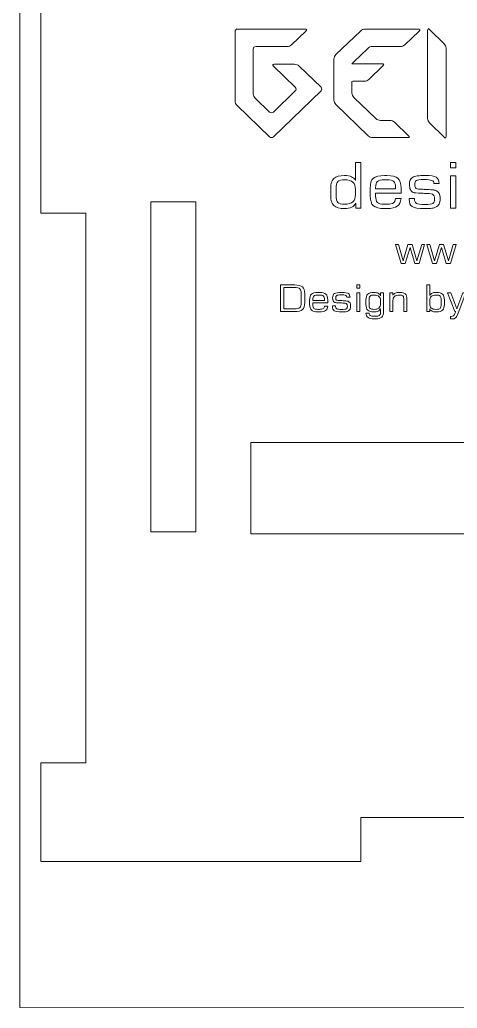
# Model space of a CAD drawing. Header units: inches. Extents: x -487 to 78, y 105 to 340.
# Drawn here: x -391.2 to -360.4, y 104.7 to 174.3 of the extents above; entities that cross this region are included whole.
import ezdxf

# ---------------------------------------------------------------- set-up
doc = ezdxf.new("R2010")
doc.units = ezdxf.units.IN
doc.header["$MEASUREMENT"] = 0
for name, color, linetype in [('Capa 1', 7, 'Continuous'), ('Capa 2', 20, 'Continuous'), ('Capa 3', 150, 'Continuous')]:
    doc.layers.add(name, color=color, linetype=linetype)

msp = doc.modelspace()

# ---------------------------------------------------------------- linework, layer by layer
at = {"layer": 'Capa 1', "color": 28, "lineweight": 9, "true_color": 0x11100b}
for points in [[(-389.694, 232.705), (-389.694, 160.663), (-386.519, 160.663), (-386.519, 121.943), (-389.694, 121.943), (-389.694, 114.996), (-367.159, 114.996), (-367.159, 118.094), (-355.543, 118.094), (-343.927, 118.094), (-343.927, 114.996), (-321.392, 114.996), (-321.392, 121.943), (-324.567, 121.943), (-324.567, 160.663), (-321.392, 160.663), (-321.392, 232.705)], [(-381.95, 161.46), (-381.95, 138.228), (-378.775, 138.228), (-378.775, 161.46), (-381.95, 161.46)], [(-336.183, 144.516), (-336.183, 144.4), (-336.183, 138.089), (-374.903, 138.089), (-374.903, 144.516), (-336.183, 144.516)]]:
    msp.add_lwpolyline(points, dxfattribs=at)
at = {"layer": 'Capa 2', "lineweight": 0}
for points in [[(-360.822, 163.843), (-360.822, 164.222), (-360.453, 164.222), (-360.453, 163.843), (-360.822, 163.843)], [(-360.822, 161.019), (-360.822, 163.283), (-360.453, 163.283), (-360.453, 161.019), (-360.822, 161.019), (-360.822, 161.019)], [(-364.705, 158.443), (-364.503, 158.443), (-364.167, 157.3), (-363.832, 158.443), (-363.533, 158.443), (-363.195, 157.3), (-362.86, 158.443), (-362.652, 158.443), (-363.047, 157.114), (-363.346, 157.114), (-363.681, 158.254), (-364.022, 157.114), (-364.315, 157.114), (-364.705, 158.443)], [(-362.488, 158.443), (-362.286, 158.443), (-361.951, 157.3), (-361.615, 158.443), (-361.317, 158.443), (-360.979, 157.3), (-360.643, 158.443), (-360.436, 158.443), (-360.831, 157.114), (-361.129, 157.114), (-361.465, 158.254), (-361.806, 157.114), (-362.099, 157.114), (-362.488, 158.443)], [(-367.437, 155.385), (-367.437, 155.607), (-367.221, 155.607), (-367.221, 155.385), (-367.437, 155.385)], [(-367.437, 153.728), (-367.437, 155.057), (-367.221, 155.057), (-367.221, 153.728), (-367.437, 153.728), (-367.437, 153.728)]]:
    msp.add_lwpolyline(points, dxfattribs=at)
for points, knots in [([(-371.491, 171.015), (-371.584, 171.105), (-371.693, 171.149), (-371.818, 171.149), (-371.818, 171.149), (-373.255, 171.149), (-373.255, 171.149), (-373.381, 171.149), (-373.397, 171.105), (-373.305, 171.015), (-373.305, 171.015), (-371.769, 169.535), (-371.769, 169.535), (-371.729, 169.496), (-371.709, 169.452), (-371.709, 169.401), (-371.709, 169.35), (-371.729, 169.305), (-371.769, 169.267), (-371.769, 169.267), (-373.305, 167.786), (-373.305, 167.786), (-373.344, 167.748), (-373.391, 167.729), (-373.444, 167.729), (-373.496, 167.729), (-373.543, 167.748), (-373.582, 167.786), (-373.582, 167.786), (-374.593, 168.761), (-374.593, 168.761), (-374.686, 168.844), (-374.732, 168.949), (-374.732, 169.076), (-374.732, 169.076), (-374.732, 172.2), (-374.732, 172.2), (-374.732, 172.328), (-374.666, 172.392), (-374.534, 172.392), (-374.534, 172.392), (-372.353, 172.392), (-372.353, 172.392), (-372.228, 172.392), (-372.119, 172.433), (-372.026, 172.515), (-372.026, 172.515), (-371.016, 173.49), (-371.016, 173.49), (-370.923, 173.579), (-370.943, 173.624), (-371.075, 173.624), (-371.075, 173.624), (-375.822, 173.624), (-375.822, 173.624), (-375.947, 173.624), (-376.01, 173.564), (-376.01, 173.443), (-376.01, 173.443), (-376.01, 168.56), (-376.01, 168.56), (-376.01, 168.439), (-375.964, 168.334), (-375.871, 168.245), (-375.871, 168.245), (-373.582, 166.038), (-373.582, 166.038), (-373.543, 165.999), (-373.496, 165.98), (-373.444, 165.98), (-373.391, 165.98), (-373.344, 165.999), (-373.305, 166.038), (-373.305, 166.038), (-369.955, 169.267), (-369.955, 169.267), (-369.916, 169.305), (-369.896, 169.35), (-369.896, 169.401), (-369.896, 169.452), (-369.916, 169.496), (-369.955, 169.535), (-369.955, 169.535), (-371.491, 171.015), (-371.491, 171.015)], [0, 0, 0, 0, 1, 1, 1, 2, 2, 2, 3, 3, 3, 4, 4, 4, 5, 5, 5, 6, 6, 6, 7, 7, 7, 8, 8, 8, 9, 9, 9, 10, 10, 10, 11, 11, 11, 12, 12, 12, 13, 13, 13, 14, 14, 14, 15, 15, 15, 16, 16, 16, 17, 17, 17, 18, 18, 18, 19, 19, 19, 20, 20, 20, 21, 21, 21, 22, 22, 22, 23, 23, 23, 24, 24, 24, 25, 25, 25, 26, 26, 26, 27, 27, 27, 28, 28, 28, 28]), ([(-366.635, 166.114), (-366.549, 166.025), (-366.444, 165.98), (-366.318, 165.98), (-366.318, 165.98), (-363.851, 165.98), (-363.851, 165.98), (-363.725, 165.98), (-363.705, 166.025), (-363.791, 166.114), (-363.791, 166.114), (-364.782, 167.06), (-364.782, 167.06), (-364.868, 167.149), (-364.977, 167.194), (-365.109, 167.194), (-365.109, 167.194), (-365.773, 167.194), (-365.773, 167.194), (-365.905, 167.194), (-366.014, 167.238), (-366.1, 167.328), (-366.1, 167.328), (-367.636, 168.808), (-367.636, 168.808), (-367.729, 168.891), (-367.775, 168.996), (-367.775, 169.124), (-367.775, 169.124), (-367.775, 169.945), (-367.775, 169.945), (-367.749, 169.952), (-367.686, 169.955), (-367.587, 169.955), (-367.587, 169.955), (-366.913, 169.955), (-366.913, 169.955), (-366.787, 169.955), (-366.678, 169.996), (-366.586, 170.079), (-366.586, 170.079), (-365.595, 171.044), (-365.595, 171.044), (-365.502, 171.133), (-365.519, 171.178), (-365.645, 171.178), (-365.645, 171.178), (-367.587, 171.178), (-367.587, 171.178), (-367.699, 171.178), (-367.762, 171.181), (-367.775, 171.188), (-367.755, 171.207), (-367.709, 171.251), (-367.636, 171.321), (-367.636, 171.321), (-366.655, 172.267), (-366.655, 172.267), (-366.569, 172.356), (-366.46, 172.401), (-366.328, 172.401), (-366.328, 172.401), (-364.376, 172.401), (-364.376, 172.401), (-364.244, 172.401), (-364.135, 172.442), (-364.049, 172.525), (-364.049, 172.525), (-363.048, 173.49), (-363.048, 173.49), (-362.956, 173.579), (-362.975, 173.624), (-363.107, 173.624), (-363.107, 173.624), (-366.853, 173.624), (-366.853, 173.624), (-366.986, 173.624), (-367.095, 173.579), (-367.18, 173.49), (-367.18, 173.49), (-368.905, 171.828), (-368.905, 171.828), (-368.997, 171.745), (-369.043, 171.64), (-369.043, 171.512), (-369.043, 171.512), (-369.043, 168.617), (-369.043, 168.617), (-369.043, 168.496), (-368.997, 168.394), (-368.905, 168.312), (-368.905, 168.312), (-366.635, 166.114), (-366.635, 166.114)], [0, 0, 0, 0, 1, 1, 1, 2, 2, 2, 3, 3, 3, 4, 4, 4, 5, 5, 5, 6, 6, 6, 7, 7, 7, 8, 8, 8, 9, 9, 9, 10, 10, 10, 11, 11, 11, 12, 12, 12, 13, 13, 13, 14, 14, 14, 15, 15, 15, 16, 16, 16, 17, 17, 17, 18, 18, 18, 19, 19, 19, 20, 20, 20, 21, 21, 21, 22, 22, 22, 23, 23, 23, 24, 24, 24, 25, 25, 25, 26, 26, 26, 27, 27, 27, 28, 28, 28, 29, 29, 29, 30, 30, 30, 31, 31, 31, 31]), ([(-361.146, 166.076), (-361.146, 165.948), (-361.192, 165.929), (-361.284, 166.019), (-361.284, 166.019), (-362.305, 167.012), (-362.305, 167.012), (-362.397, 167.102), (-362.443, 167.207), (-362.443, 167.328), (-362.443, 167.328), (-362.443, 173.528), (-362.443, 173.528), (-362.443, 173.656), (-362.397, 173.675), (-362.305, 173.586), (-362.305, 173.586), (-361.284, 172.592), (-361.284, 172.592), (-361.192, 172.503), (-361.146, 172.398), (-361.146, 172.277), (-361.146, 172.277), (-361.146, 166.076), (-361.146, 166.076)], [0, 0, 0, 0, 1, 1, 1, 2, 2, 2, 3, 3, 3, 4, 4, 4, 5, 5, 5, 6, 6, 6, 7, 7, 7, 8, 8, 8, 8]), ([(-367.511, 161.367), (-367.57, 161.234), (-367.662, 161.138), (-367.788, 161.08), (-367.914, 161.019), (-368.083, 160.988), (-368.297, 160.988), (-368.651, 160.988), (-368.903, 161.054), (-369.048, 161.19), (-369.198, 161.323), (-369.271, 161.556), (-369.271, 161.882), (-369.271, 161.882), (-369.271, 162.42), (-369.271, 162.42), (-369.271, 162.75), (-369.198, 162.979), (-369.048, 163.111), (-368.903, 163.248), (-368.651, 163.314), (-368.297, 163.314), (-368.093, 163.314), (-367.928, 163.288), (-367.812, 163.23), (-367.691, 163.178), (-367.594, 163.085), (-367.526, 162.962), (-367.526, 162.962), (-367.526, 164.222), (-367.526, 164.222), (-367.526, 164.222), (-367.157, 164.222), (-367.157, 164.222), (-367.157, 164.222), (-367.157, 161.019), (-367.157, 161.019), (-367.157, 161.019), (-367.511, 161.019), (-367.511, 161.019), (-367.511, 161.019), (-367.511, 161.367), (-367.511, 161.367), (-367.511, 161.367), (-367.511, 161.367), (-367.511, 161.367)], [0, 0, 0, 0, 1, 1, 1, 2, 2, 2, 3, 3, 3, 4, 4, 4, 5, 5, 5, 6, 6, 6, 7, 7, 7, 8, 8, 8, 9, 9, 9, 10, 10, 10, 11, 11, 11, 12, 12, 12, 13, 13, 13, 14, 14, 14, 15, 15, 15, 15]), ([(-367.526, 161.966), (-367.526, 161.966), (-367.526, 162.336), (-367.526, 162.336), (-367.526, 162.574), (-367.584, 162.746), (-367.705, 162.851), (-367.826, 162.957), (-368.02, 163.01), (-368.287, 163.01), (-368.525, 163.01), (-368.689, 162.97), (-368.767, 162.891), (-368.845, 162.812), (-368.888, 162.631), (-368.888, 162.345), (-368.888, 162.345), (-368.888, 161.957), (-368.888, 161.957), (-368.888, 161.671), (-368.845, 161.49), (-368.767, 161.411), (-368.689, 161.331), (-368.525, 161.292), (-368.287, 161.292), (-368.02, 161.292), (-367.826, 161.345), (-367.705, 161.45), (-367.584, 161.561), (-367.526, 161.732), (-367.526, 161.966), (-367.526, 161.966), (-367.526, 161.966), (-367.526, 161.966)], [0, 0, 0, 0, 1, 1, 1, 2, 2, 2, 3, 3, 3, 4, 4, 4, 5, 5, 5, 6, 6, 6, 7, 7, 7, 8, 8, 8, 9, 9, 9, 10, 10, 10, 11, 11, 11, 11]), ([(-365.485, 160.988), (-365.858, 160.988), (-366.115, 161.054), (-366.266, 161.186), (-366.411, 161.318), (-366.489, 161.552), (-366.489, 161.882), (-366.489, 161.882), (-366.489, 162.42), (-366.489, 162.42), (-366.489, 162.75), (-366.416, 162.984), (-366.266, 163.116), (-366.12, 163.248), (-365.858, 163.314), (-365.49, 163.314), (-365.49, 163.314), (-365.315, 163.314), (-365.315, 163.314), (-364.942, 163.314), (-364.685, 163.248), (-364.535, 163.116), (-364.385, 162.984), (-364.312, 162.75), (-364.312, 162.42), (-364.312, 162.42), (-364.312, 162.076), (-364.312, 162.076), (-364.312, 162.076), (-366.106, 162.076), (-366.106, 162.076), (-366.106, 162.054), (-366.106, 162.028), (-366.106, 161.997), (-366.106, 161.97), (-366.11, 161.931), (-366.11, 161.882), (-366.11, 161.649), (-366.067, 161.49), (-365.984, 161.411), (-365.902, 161.331), (-365.737, 161.292), (-365.49, 161.292), (-365.49, 161.292), (-365.315, 161.292), (-365.315, 161.292), (-365.092, 161.292), (-364.937, 161.323), (-364.85, 161.38), (-364.768, 161.437), (-364.714, 161.538), (-364.7, 161.684), (-364.7, 161.684), (-364.317, 161.684), (-364.317, 161.684), (-364.336, 161.437), (-364.423, 161.261), (-364.578, 161.151), (-364.734, 161.045), (-364.976, 160.988), (-365.311, 160.988), (-365.311, 160.988), (-365.485, 160.988), (-365.485, 160.988), (-365.485, 160.988), (-365.485, 160.988), (-365.485, 160.988)], [0, 0, 0, 0, 1, 1, 1, 2, 2, 2, 3, 3, 3, 4, 4, 4, 5, 5, 5, 6, 6, 6, 7, 7, 7, 8, 8, 8, 9, 9, 9, 10, 10, 10, 11, 11, 11, 12, 12, 12, 13, 13, 13, 14, 14, 14, 15, 15, 15, 16, 16, 16, 17, 17, 17, 18, 18, 18, 19, 19, 19, 20, 20, 20, 21, 21, 21, 22, 22, 22, 22]), ([(-366.106, 162.371), (-366.106, 162.371), (-364.695, 162.371), (-364.695, 162.371), (-364.695, 162.371), (-364.695, 162.459), (-364.695, 162.459), (-364.695, 162.671), (-364.734, 162.816), (-364.821, 162.891), (-364.903, 162.97), (-365.068, 163.006), (-365.315, 163.006), (-365.315, 163.006), (-365.49, 163.006), (-365.49, 163.006), (-365.732, 163.006), (-365.897, 162.97), (-365.98, 162.891), (-366.062, 162.816), (-366.106, 162.671), (-366.106, 162.459), (-366.106, 162.459), (-366.106, 162.371), (-366.106, 162.371)], [0, 0, 0, 0, 1, 1, 1, 2, 2, 2, 3, 3, 3, 4, 4, 4, 5, 5, 5, 6, 6, 6, 7, 7, 7, 8, 8, 8, 8]), ([(-363.74, 161.693), (-363.74, 161.693), (-363.367, 161.693), (-363.367, 161.693), (-363.367, 161.693), (-363.367, 161.64), (-363.367, 161.64), (-363.367, 161.503), (-363.318, 161.406), (-363.221, 161.353), (-363.129, 161.301), (-362.94, 161.274), (-362.654, 161.274), (-362.334, 161.274), (-362.135, 161.301), (-362.063, 161.353), (-361.985, 161.406), (-361.951, 161.512), (-361.951, 161.662), (-361.951, 161.812), (-361.98, 161.909), (-362.043, 161.957), (-362.101, 162.006), (-362.252, 162.036), (-362.494, 162.05), (-362.586, 162.054), (-362.707, 162.058), (-362.863, 162.063), (-363.197, 162.072), (-363.396, 162.094), (-363.459, 162.124), (-363.551, 162.173), (-363.619, 162.235), (-363.658, 162.318), (-363.701, 162.402), (-363.721, 162.517), (-363.721, 162.671), (-363.721, 162.922), (-363.648, 163.094), (-363.507, 163.182), (-363.367, 163.27), (-363.061, 163.314), (-362.581, 163.314), (-362.213, 163.314), (-361.961, 163.27), (-361.83, 163.186), (-361.694, 163.103), (-361.631, 162.953), (-361.631, 162.741), (-361.631, 162.741), (-362, 162.741), (-362, 162.741), (-362, 162.741), (-362, 162.763), (-362, 162.763), (-362, 162.865), (-362.048, 162.931), (-362.14, 162.97), (-362.237, 163.01), (-362.426, 163.028), (-362.712, 163.028), (-362.989, 163.028), (-363.163, 163.006), (-363.236, 162.957), (-363.313, 162.913), (-363.352, 162.816), (-363.352, 162.671), (-363.352, 162.583), (-363.343, 162.521), (-363.328, 162.486), (-363.313, 162.446), (-363.289, 162.42), (-363.255, 162.402), (-363.178, 162.367), (-363.018, 162.345), (-362.761, 162.34), (-362.698, 162.34), (-362.649, 162.336), (-362.61, 162.336), (-362.402, 162.327), (-362.242, 162.318), (-362.121, 162.305), (-362.004, 162.296), (-361.917, 162.279), (-361.869, 162.257), (-361.757, 162.208), (-361.68, 162.142), (-361.631, 162.058), (-361.587, 161.97), (-361.563, 161.847), (-361.563, 161.684), (-361.563, 161.516), (-361.587, 161.393), (-361.631, 161.305), (-361.68, 161.217), (-361.762, 161.142), (-361.878, 161.076), (-361.932, 161.045), (-362.019, 161.023), (-362.14, 161.01), (-362.261, 160.997), (-362.431, 160.988), (-362.649, 160.988), (-363.09, 160.988), (-363.381, 161.036), (-363.527, 161.129), (-363.667, 161.221), (-363.74, 161.389), (-363.74, 161.631), (-363.74, 161.631), (-363.74, 161.693), (-363.74, 161.693)], [0, 0, 0, 0, 1, 1, 1, 2, 2, 2, 3, 3, 3, 4, 4, 4, 5, 5, 5, 6, 6, 6, 7, 7, 7, 8, 8, 8, 9, 9, 9, 10, 10, 10, 11, 11, 11, 12, 12, 12, 13, 13, 13, 14, 14, 14, 15, 15, 15, 16, 16, 16, 17, 17, 17, 18, 18, 18, 19, 19, 19, 20, 20, 20, 21, 21, 21, 22, 22, 22, 23, 23, 23, 24, 24, 24, 25, 25, 25, 26, 26, 26, 27, 27, 27, 28, 28, 28, 29, 29, 29, 30, 30, 30, 31, 31, 31, 32, 32, 32, 33, 33, 33, 34, 34, 34, 35, 35, 35, 36, 36, 36, 37, 37, 37, 37]), ([(-372.805, 153.728), (-372.805, 153.728), (-372.805, 155.607), (-372.805, 155.607), (-372.805, 155.607), (-371.807, 155.607), (-371.807, 155.607), (-371.548, 155.607), (-371.366, 155.561), (-371.261, 155.468), (-371.156, 155.375), (-371.104, 155.212), (-371.104, 154.979), (-371.104, 154.979), (-371.104, 154.359), (-371.104, 154.359), (-371.104, 154.126), (-371.156, 153.963), (-371.261, 153.87), (-371.366, 153.775), (-371.548, 153.728), (-371.807, 153.728), (-371.807, 153.728), (-372.805, 153.728), (-372.805, 153.728)], [0, 0, 0, 0, 1, 1, 1, 2, 2, 2, 3, 3, 3, 4, 4, 4, 5, 5, 5, 6, 6, 6, 7, 7, 7, 8, 8, 8, 8]), ([(-372.577, 153.914), (-372.577, 153.914), (-371.844, 153.914), (-371.844, 153.914), (-371.645, 153.914), (-371.511, 153.945), (-371.446, 154.007), (-371.377, 154.067), (-371.343, 154.186), (-371.343, 154.356), (-371.343, 154.356), (-371.343, 154.964), (-371.343, 154.964), (-371.343, 155.145), (-371.377, 155.266), (-371.443, 155.328), (-371.511, 155.39), (-371.645, 155.421), (-371.844, 155.421), (-371.844, 155.421), (-372.577, 155.421), (-372.577, 155.421), (-372.577, 155.421), (-372.577, 153.914), (-372.577, 153.914), (-372.577, 153.914), (-372.577, 153.914), (-372.577, 153.914)], [0, 0, 0, 0, 1, 1, 1, 2, 2, 2, 3, 3, 3, 4, 4, 4, 5, 5, 5, 6, 6, 6, 7, 7, 7, 8, 8, 8, 9, 9, 9, 9]), ([(-362.502, 153.728), (-362.502, 153.728), (-362.502, 155.607), (-362.502, 155.607), (-362.502, 155.607), (-362.286, 155.607), (-362.286, 155.607), (-362.286, 155.607), (-362.286, 154.868), (-362.286, 154.868), (-362.246, 154.94), (-362.189, 154.995), (-362.118, 155.026), (-362.047, 155.059), (-361.95, 155.075), (-361.831, 155.075), (-361.623, 155.075), (-361.476, 155.036), (-361.39, 154.958), (-361.305, 154.878), (-361.262, 154.744), (-361.262, 154.55), (-361.262, 154.55), (-361.262, 154.235), (-361.262, 154.235), (-361.262, 154.041), (-361.305, 153.906), (-361.39, 153.829), (-361.476, 153.749), (-361.623, 153.71), (-361.831, 153.71), (-361.956, 153.71), (-362.058, 153.728), (-362.132, 153.764), (-362.206, 153.801), (-362.26, 153.857), (-362.294, 153.932), (-362.294, 153.932), (-362.294, 153.728), (-362.294, 153.728), (-362.294, 153.728), (-362.502, 153.728), (-362.502, 153.728), (-362.502, 153.728), (-362.502, 153.728), (-362.502, 153.728)], [0, 0, 0, 0, 1, 1, 1, 2, 2, 2, 3, 3, 3, 4, 4, 4, 5, 5, 5, 6, 6, 6, 7, 7, 7, 8, 8, 8, 9, 9, 9, 10, 10, 10, 11, 11, 11, 12, 12, 12, 13, 13, 13, 14, 14, 14, 15, 15, 15, 15]), ([(-370.17, 153.71), (-370.389, 153.71), (-370.54, 153.749), (-370.628, 153.826), (-370.713, 153.904), (-370.759, 154.041), (-370.759, 154.235), (-370.759, 154.235), (-370.759, 154.55), (-370.759, 154.55), (-370.759, 154.744), (-370.716, 154.881), (-370.628, 154.958), (-370.543, 155.036), (-370.389, 155.075), (-370.173, 155.075), (-370.173, 155.075), (-370.071, 155.075), (-370.071, 155.075), (-369.852, 155.075), (-369.701, 155.036), (-369.613, 154.958), (-369.525, 154.881), (-369.482, 154.744), (-369.482, 154.55), (-369.482, 154.55), (-369.482, 154.349), (-369.482, 154.349), (-369.482, 154.349), (-370.534, 154.349), (-370.534, 154.349), (-370.534, 154.336), (-370.534, 154.32), (-370.534, 154.302), (-370.534, 154.287), (-370.537, 154.263), (-370.537, 154.235), (-370.537, 154.098), (-370.512, 154.005), (-370.463, 153.958), (-370.415, 153.912), (-370.318, 153.888), (-370.173, 153.888), (-370.173, 153.888), (-370.071, 153.888), (-370.071, 153.888), (-369.94, 153.888), (-369.849, 153.906), (-369.798, 153.94), (-369.75, 153.974), (-369.718, 154.033), (-369.71, 154.119), (-369.71, 154.119), (-369.485, 154.119), (-369.485, 154.119), (-369.497, 153.974), (-369.548, 153.87), (-369.639, 153.806), (-369.73, 153.744), (-369.872, 153.71), (-370.068, 153.71), (-370.068, 153.71), (-370.17, 153.71), (-370.17, 153.71), (-370.17, 153.71), (-370.17, 153.71), (-370.17, 153.71)], [0, 0, 0, 0, 1, 1, 1, 2, 2, 2, 3, 3, 3, 4, 4, 4, 5, 5, 5, 6, 6, 6, 7, 7, 7, 8, 8, 8, 9, 9, 9, 10, 10, 10, 11, 11, 11, 12, 12, 12, 13, 13, 13, 14, 14, 14, 15, 15, 15, 16, 16, 16, 17, 17, 17, 18, 18, 18, 19, 19, 19, 20, 20, 20, 21, 21, 21, 22, 22, 22, 22]), ([(-370.534, 154.522), (-370.534, 154.522), (-369.707, 154.522), (-369.707, 154.522), (-369.707, 154.522), (-369.707, 154.573), (-369.707, 154.573), (-369.707, 154.698), (-369.73, 154.783), (-369.781, 154.827), (-369.829, 154.873), (-369.926, 154.894), (-370.071, 154.894), (-370.071, 154.894), (-370.173, 154.894), (-370.173, 154.894), (-370.315, 154.894), (-370.412, 154.873), (-370.46, 154.827), (-370.509, 154.783), (-370.534, 154.698), (-370.534, 154.573), (-370.534, 154.573), (-370.534, 154.522), (-370.534, 154.522)], [0, 0, 0, 0, 1, 1, 1, 2, 2, 2, 3, 3, 3, 4, 4, 4, 5, 5, 5, 6, 6, 6, 7, 7, 7, 8, 8, 8, 8]), ([(-369.148, 154.124), (-369.148, 154.124), (-368.929, 154.124), (-368.929, 154.124), (-368.929, 154.124), (-368.929, 154.093), (-368.929, 154.093), (-368.929, 154.013), (-368.9, 153.956), (-368.844, 153.925), (-368.79, 153.894), (-368.679, 153.878), (-368.511, 153.878), (-368.323, 153.878), (-368.207, 153.894), (-368.164, 153.925), (-368.119, 153.956), (-368.099, 154.018), (-368.099, 154.105), (-368.099, 154.193), (-368.116, 154.25), (-368.153, 154.279), (-368.187, 154.307), (-368.275, 154.325), (-368.417, 154.333), (-368.471, 154.336), (-368.542, 154.338), (-368.633, 154.341), (-368.829, 154.346), (-368.946, 154.359), (-368.983, 154.377), (-369.037, 154.405), (-369.077, 154.442), (-369.099, 154.491), (-369.125, 154.54), (-369.137, 154.607), (-369.137, 154.698), (-369.137, 154.845), (-369.094, 154.946), (-369.011, 154.997), (-368.929, 155.049), (-368.75, 155.075), (-368.468, 155.075), (-368.252, 155.075), (-368.104, 155.049), (-368.028, 155), (-367.948, 154.951), (-367.911, 154.863), (-367.911, 154.739), (-367.911, 154.739), (-368.127, 154.739), (-368.127, 154.739), (-368.127, 154.739), (-368.127, 154.752), (-368.127, 154.752), (-368.127, 154.811), (-368.156, 154.85), (-368.21, 154.873), (-368.267, 154.896), (-368.377, 154.907), (-368.545, 154.907), (-368.707, 154.907), (-368.809, 154.894), (-368.852, 154.865), (-368.898, 154.84), (-368.92, 154.783), (-368.92, 154.698), (-368.92, 154.646), (-368.915, 154.609), (-368.906, 154.589), (-368.898, 154.566), (-368.883, 154.55), (-368.864, 154.54), (-368.818, 154.519), (-368.724, 154.506), (-368.574, 154.504), (-368.537, 154.504), (-368.508, 154.501), (-368.485, 154.501), (-368.363, 154.496), (-368.269, 154.491), (-368.198, 154.483), (-368.13, 154.478), (-368.079, 154.467), (-368.05, 154.454), (-367.985, 154.426), (-367.94, 154.387), (-367.911, 154.338), (-367.886, 154.287), (-367.871, 154.214), (-367.871, 154.119), (-367.871, 154.02), (-367.886, 153.948), (-367.911, 153.896), (-367.94, 153.845), (-367.988, 153.801), (-368.056, 153.762), (-368.087, 153.744), (-368.139, 153.731), (-368.21, 153.723), (-368.281, 153.715), (-368.38, 153.71), (-368.508, 153.71), (-368.767, 153.71), (-368.938, 153.739), (-369.023, 153.793), (-369.105, 153.847), (-369.148, 153.945), (-369.148, 154.087), (-369.148, 154.087), (-369.148, 154.124), (-369.148, 154.124)], [0, 0, 0, 0, 1, 1, 1, 2, 2, 2, 3, 3, 3, 4, 4, 4, 5, 5, 5, 6, 6, 6, 7, 7, 7, 8, 8, 8, 9, 9, 9, 10, 10, 10, 11, 11, 11, 12, 12, 12, 13, 13, 13, 14, 14, 14, 15, 15, 15, 16, 16, 16, 17, 17, 17, 18, 18, 18, 19, 19, 19, 20, 20, 20, 21, 21, 21, 22, 22, 22, 23, 23, 23, 24, 24, 24, 25, 25, 25, 26, 26, 26, 27, 27, 27, 28, 28, 28, 29, 29, 29, 30, 30, 30, 31, 31, 31, 32, 32, 32, 33, 33, 33, 34, 34, 34, 35, 35, 35, 36, 36, 36, 37, 37, 37, 37]), ([(-365.55, 155.057), (-365.55, 155.057), (-365.55, 153.744), (-365.55, 153.744), (-365.55, 153.547), (-365.593, 153.413), (-365.678, 153.335), (-365.76, 153.258), (-365.908, 153.219), (-366.121, 153.219), (-366.121, 153.219), (-366.221, 153.219), (-366.221, 153.219), (-366.411, 153.219), (-366.551, 153.25), (-366.639, 153.315), (-366.727, 153.377), (-366.778, 153.483), (-366.79, 153.627), (-366.79, 153.627), (-366.568, 153.627), (-366.568, 153.627), (-366.559, 153.542), (-366.531, 153.483), (-366.483, 153.449), (-366.431, 153.416), (-366.346, 153.4), (-366.218, 153.4), (-366.218, 153.4), (-366.121, 153.4), (-366.121, 153.4), (-365.993, 153.4), (-365.903, 153.418), (-365.848, 153.457), (-365.794, 153.496), (-365.766, 153.558), (-365.766, 153.643), (-365.766, 153.643), (-365.766, 153.917), (-365.766, 153.917), (-365.806, 153.845), (-365.863, 153.793), (-365.934, 153.759), (-366.005, 153.726), (-366.099, 153.71), (-366.221, 153.71), (-366.428, 153.71), (-366.576, 153.749), (-366.662, 153.829), (-366.747, 153.906), (-366.79, 154.041), (-366.79, 154.235), (-366.79, 154.235), (-366.79, 154.55), (-366.79, 154.55), (-366.79, 154.744), (-366.747, 154.878), (-366.662, 154.958), (-366.576, 155.036), (-366.428, 155.075), (-366.221, 155.075), (-366.096, 155.075), (-365.996, 155.057), (-365.922, 155.02), (-365.848, 154.984), (-365.792, 154.927), (-365.758, 154.85), (-365.758, 154.85), (-365.758, 155.057), (-365.758, 155.057), (-365.758, 155.057), (-365.55, 155.057), (-365.55, 155.057), (-365.55, 155.057), (-365.55, 155.057), (-365.55, 155.057)], [0, 0, 0, 0, 1, 1, 1, 2, 2, 2, 3, 3, 3, 4, 4, 4, 5, 5, 5, 6, 6, 6, 7, 7, 7, 8, 8, 8, 9, 9, 9, 10, 10, 10, 11, 11, 11, 12, 12, 12, 13, 13, 13, 14, 14, 14, 15, 15, 15, 16, 16, 16, 17, 17, 17, 18, 18, 18, 19, 19, 19, 20, 20, 20, 21, 21, 21, 22, 22, 22, 23, 23, 23, 24, 24, 24, 25, 25, 25, 25]), ([(-365.766, 154.284), (-365.766, 154.284), (-365.766, 154.501), (-365.766, 154.501), (-365.766, 154.641), (-365.8, 154.741), (-365.871, 154.803), (-365.942, 154.865), (-366.056, 154.896), (-366.212, 154.896), (-366.354, 154.896), (-366.448, 154.873), (-366.497, 154.827), (-366.545, 154.78), (-366.568, 154.674), (-366.568, 154.506), (-366.568, 154.506), (-366.568, 154.279), (-366.568, 154.279), (-366.568, 154.113), (-366.545, 154.005), (-366.497, 153.958), (-366.448, 153.912), (-366.354, 153.888), (-366.212, 153.888), (-366.056, 153.888), (-365.942, 153.92), (-365.871, 153.981), (-365.8, 154.046), (-365.766, 154.147), (-365.766, 154.284), (-365.766, 154.284), (-365.766, 154.284), (-365.766, 154.284)], [0, 0, 0, 0, 1, 1, 1, 2, 2, 2, 3, 3, 3, 4, 4, 4, 5, 5, 5, 6, 6, 6, 7, 7, 7, 8, 8, 8, 9, 9, 9, 10, 10, 10, 11, 11, 11, 11]), ([(-365.102, 153.728), (-365.102, 153.728), (-365.102, 155.057), (-365.102, 155.057), (-365.102, 155.057), (-364.894, 155.057), (-364.894, 155.057), (-364.894, 155.057), (-364.894, 154.876), (-364.894, 154.876), (-364.86, 154.943), (-364.803, 154.995), (-364.724, 155.026), (-364.647, 155.059), (-364.545, 155.075), (-364.417, 155.075), (-364.226, 155.075), (-364.09, 155.039), (-364.013, 154.969), (-363.936, 154.899), (-363.899, 154.775), (-363.899, 154.599), (-363.899, 154.599), (-363.899, 153.728), (-363.899, 153.728), (-363.899, 153.728), (-364.115, 153.728), (-364.115, 153.728), (-364.115, 153.728), (-364.115, 154.558), (-364.115, 154.558), (-364.115, 154.698), (-364.138, 154.788), (-364.183, 154.832), (-364.229, 154.876), (-364.314, 154.896), (-364.445, 154.896), (-364.598, 154.896), (-364.709, 154.865), (-364.78, 154.801), (-364.852, 154.739), (-364.886, 154.638), (-364.886, 154.501), (-364.886, 154.501), (-364.886, 153.728), (-364.886, 153.728), (-364.886, 153.728), (-365.102, 153.728), (-365.102, 153.728)], [0, 0, 0, 0, 1, 1, 1, 2, 2, 2, 3, 3, 3, 4, 4, 4, 5, 5, 5, 6, 6, 6, 7, 7, 7, 8, 8, 8, 9, 9, 9, 10, 10, 10, 11, 11, 11, 12, 12, 12, 13, 13, 13, 14, 14, 14, 15, 15, 15, 16, 16, 16, 16]), ([(-362.286, 154.501), (-362.286, 154.501), (-362.286, 154.284), (-362.286, 154.284), (-362.286, 154.147), (-362.252, 154.046), (-362.181, 153.981), (-362.11, 153.92), (-361.996, 153.888), (-361.839, 153.888), (-361.697, 153.888), (-361.603, 153.912), (-361.558, 153.958), (-361.51, 154.005), (-361.487, 154.111), (-361.487, 154.279), (-361.487, 154.279), (-361.487, 154.506), (-361.487, 154.506), (-361.487, 154.674), (-361.51, 154.78), (-361.558, 154.827), (-361.603, 154.873), (-361.697, 154.896), (-361.839, 154.896), (-361.996, 154.896), (-362.11, 154.865), (-362.181, 154.803), (-362.252, 154.741), (-362.286, 154.641), (-362.286, 154.501), (-362.286, 154.501), (-362.286, 154.501), (-362.286, 154.501)], [0, 0, 0, 0, 1, 1, 1, 2, 2, 2, 3, 3, 3, 4, 4, 4, 5, 5, 5, 6, 6, 6, 7, 7, 7, 8, 8, 8, 9, 9, 9, 10, 10, 10, 11, 11, 11, 11]), ([(-361.033, 155.057), (-361.033, 155.057), (-360.817, 155.057), (-360.817, 155.057), (-360.817, 155.057), (-360.382, 153.914), (-360.382, 153.914), (-360.382, 153.914), (-359.95, 155.057), (-359.95, 155.057), (-359.95, 155.057), (-359.737, 155.057), (-359.737, 155.057), (-359.737, 155.057), (-360.288, 153.612), (-360.288, 153.612), (-360.348, 153.454), (-360.408, 153.348), (-360.47, 153.294), (-360.533, 153.237), (-360.618, 153.211), (-360.723, 153.211), (-360.74, 153.211), (-360.757, 153.211), (-360.774, 153.211), (-360.794, 153.214), (-360.814, 153.217), (-360.837, 153.219), (-360.837, 153.219), (-360.837, 153.392), (-360.837, 153.392), (-360.828, 153.392), (-360.82, 153.39), (-360.811, 153.39), (-360.803, 153.39), (-360.789, 153.39), (-360.772, 153.39), (-360.703, 153.39), (-360.652, 153.403), (-360.615, 153.431), (-360.578, 153.459), (-360.544, 153.511), (-360.513, 153.591), (-360.513, 153.591), (-360.459, 153.728), (-360.459, 153.728), (-360.459, 153.728), (-360.524, 153.728), (-360.524, 153.728), (-360.524, 153.728), (-361.033, 155.057), (-361.033, 155.057)], [0, 0, 0, 0, 1, 1, 1, 2, 2, 2, 3, 3, 3, 4, 4, 4, 5, 5, 5, 6, 6, 6, 7, 7, 7, 8, 8, 8, 9, 9, 9, 10, 10, 10, 11, 11, 11, 12, 12, 12, 13, 13, 13, 14, 14, 14, 15, 15, 15, 16, 16, 16, 17, 17, 17, 17])]:
    msp.add_open_spline(points, degree=3, knots=knots, dxfattribs=at)
at = {"layer": 'Capa 3', "lineweight": 0}
msp.add_lwpolyline([(-391.165, 340.389), (78.122, 340.389), (78.122, 104.667), (-391.188, 104.712), (-391.165, 340.389)], dxfattribs=at)

doc.saveas('drawing.dxf')
